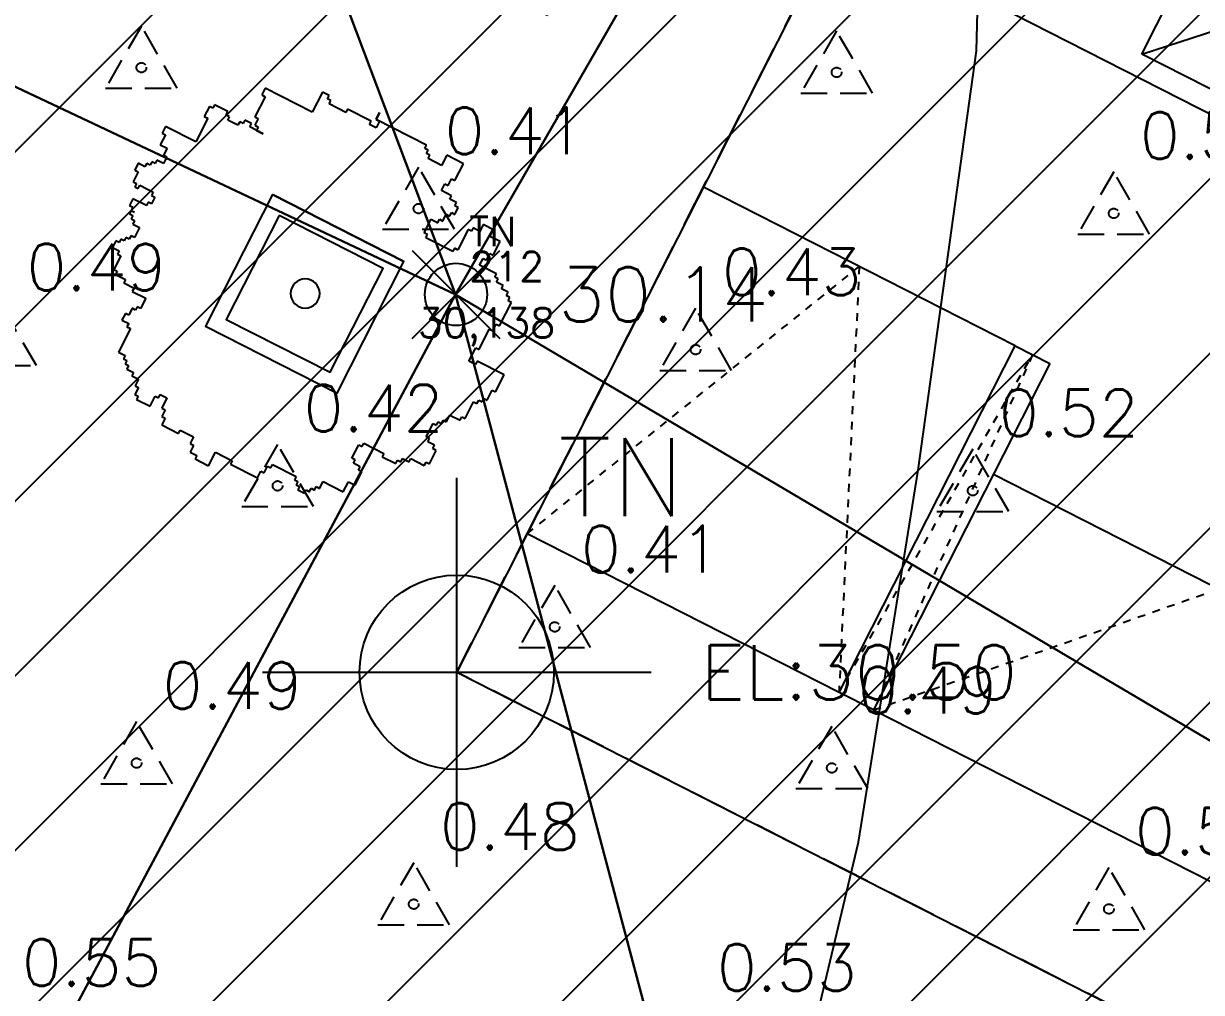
# Model space of a CAD drawing. Header units: metres. Extents: x 543100 to 543604, y 9574012 to 9574398.
# Drawn here: x 543264.88 to 543280.03, y 9574252.52 to 9574264.98 of the extents above; entities that cross this region are included whole.
import ezdxf

# ---------------------------------------------------------------- set-up
doc = ezdxf.new("R2010")
doc.units = ezdxf.units.M
doc.header["$LTSCALE"] = 0.1
for name, pattern in [('ACAD_ISO07W100', [3, 0, -3]), ('CONTINUO', [0]), ('DASHED2', [9.524999999999999, 6.35, -3.175]), ('HIDDEN', [9.524999999999999, 6.35, -3.175])]:
    doc.linetypes.add(name, pattern=pattern)
for name, color, linetype in [('#C_TOPO_TEXT', 7, 'Continuous'), ('#PROJ_PLATOS', 2, 'HIDDEN'), ('_TN', 2, 'CONTINUO'), ('C-TOPO-TEXT', 7, 'Continuous'), ('CurvasTG', 7, 'CONTINUO'), ('HACHURA', 1, 'Continuous'), ('IMPL_CANTEIRO', 8, 'Continuous'), ('IMPL_EQUIPAMENTOS', 8, 'Continuous'), ('IMPL_VEGETAÇÃO', 8, 'Continuous'), ('IMPL_ÁRVORES', 8, 'Continuous'), ('IMPLANTAÇÃO', 1, 'Continuous'), ('MalhaTriTG', 7, 'CONTINUO'), ('PROJ_PLATOS', 2, 'DASHED2'), ('PROJ_TERRA_PERFIS', 2, 'Continuous'), ('TOPO_PONTOS', 2, 'Continuous'), ('V-NODE', 1, 'Continuous'), ('V-NODE-TEXT', 1, 'Continuous'), ('XREF_IMPLNTACAO', 2, 'Continuous')]:
    doc.layers.add(name, color=color, linetype=linetype)
doc.layers.get('IMPLANTAÇÃO').off()
doc.styles.add('SIMPLEX', font='simplex', dxfattribs={"height": 0.2})
doc.styles.get("Standard").update_dxf_attribs({"font": 'simplex.shx'})

# ---------------------------------------------------------------- blocks, each defined once
blk = doc.blocks.new('A$C76815E95')
at = {"layer": 'HACHURA'}
h = blk.add_hatch(dxfattribs=at)
h.set_pattern_fill('ANSI31', color=1, scale=0.5, style=0)
h.set_pattern_definition([(45, (-56.71623454557266, -140.2760906778276), (-1.122532015133644, 1.122532015133644), [])])
h.paths.add_polyline_path([(78.50253660278395, -21.53023425675929), (78.1706479433924, -22.02040452882648), (30.00293476006482, -129.1186275184155), (23.85615117452107, -140.2760906778276), (-56.71623454557266, -83.83502537757158), (-56.29154449922498, -82.40403590723872), (-2.601691384217702, 20.28950879722834), (78.41679475666024, -21.48937489651144)])
blk = doc.blocks.new('A$C41BB26E9')
at = {"layer": 'IMPL_EQUIPAMENTOS', "color": 1}
for p, q in [((4.249999070481863, 11.07999982126057), (4.249999070481863, 16.07999982126057)), ((4.249999070481863, 11.07999982126057), (5.749999070481863, 12.57999982126057)), ((7.249999070481863, 11.07999982126057), (4.249999070481863, 11.07999982126057)), ((4.499999070481863, 6.999999821186066), (-9.29518137127161e-07, 6.999999821186066)), ((4.999999070481863, 5.399999821558595), (11.49999907048186, 5.399999821558595)), ((4.499999070481863, 1.999999821186066), (-9.29518137127161e-07, 1.999999821186066)), ((4.999999070481863, 1.999999821186066), (11.49999907048186, 1.999999821186066))]:
    blk.add_line(p, q, dxfattribs=at)
at = {"layer": 'IMPL_EQUIPAMENTOS', "color": 1, "linetype": 'ACAD_ISO07W100', "ltscale": 0.05}
for p, q in [((-9.29518137127161e-07, 1.999999821186066), (2.249999070481863, 6.999999821186066)), ((2.249999070481863, 6.999999821186066), (4.499999070481863, 1.999999821186066)), ((4.499999070481863, 1.999999821186066), (4.749999070481863, 6.999999821186066)), ((4.749999070481863, 6.999999821186066), (4.999999070481863, 1.999999821186066)), ((4.999999070481863, 1.999999821186066), (8.249999070481863, 5.399999821558595))]:
    blk.add_line(p, q, dxfattribs=at)
at = {"layer": 'IMPL_EQUIPAMENTOS', "color": 1}
for points in [[(-9.29518137127161e-07, 25.59999982081354), (-9.29518137127161e-07, 1.999999821186066)], [(-9.29518137127161e-07, 1.999999821186066), (-9.29518137127161e-07, -1.788139343261719e-07), (14.49999907048186, -1.788139343261719e-07), (14.49999907048186, 3.799999821931124)]]:
    blk.add_lwpolyline(points, dxfattribs=at)
blk.add_lwpolyline([(4.999999070481863, 6.999999821186066), (4.999999070481863, 1.999999821186066), (4.499999070481863, 1.999999821186066), (4.499999070481863, 6.999999821186066)], close=True, dxfattribs=at)
blk = doc.blocks.new('Arv-sup')
at = {"layer": 'IMPL_VEGETAÇÃO', "color": 2}
for p, q in [((-0.8806546373597381, 2.060930780092463), (-0.8030544302922191, 2.060930780092463)), ((-0.8806546373597381, 1.71190549425117), (-0.8806546373597381, 2.060930780092463)), ((-0.8030544302922191, 2.060930780092463), (-0.8030544302922191, 2.022150266335885)), ((-0.4538556827279496, 2.060930780092463), (-0.415055821887476, 2.060930780092463)), ((-0.4538556827279496, 2.022150266335885), (-0.4538556827279496, 2.060930780092463)), ((-0.415055821887476, 2.138491807605618), (-0.3374561002065271, 2.138491807605618)), ((-0.415055821887476, 2.060930780092463), (-0.415055821887476, 2.138491807605618)), ((-0.3374561002065271, 2.138491807605618), (-0.3374561002065271, 2.09971129384904)), ((-0.3374561002065271, 2.09971129384904), (-0.2210565176851027, 2.09971129384904)), ((-0.2210565176851027, 2.09971129384904), (-0.2210565176851027, 2.060930780092463)), ((-0.2210565176851027, 2.060930780092463), (-0.1822566568446291, 2.060930780092463)), ((-0.1822566568446291, 2.060930780092463), (-0.1822566568446291, 2.022150266335885)), ((-0.8030544302922191, 2.022150266335885), (-0.6866548477707966, 2.022150266335885)), ((-0.6866548477707966, 2.022150266335885), (-0.6866548477707966, 1.94458890780669)), ((-0.6866548477707966, 1.94458890780669), (-0.6090551260898476, 1.94458890780669)), ((-0.6090551260898476, 1.94458890780669), (-0.6090551260898476, 1.905808394050112)), ((-0.5314554044088986, 1.983369752579293), (-0.492655543568425, 1.983369752579293)), ((-0.5314554044088986, 1.905808394050112), (-0.5314554044088986, 1.983369752579293)), ((-0.492655543568425, 2.022150266335885), (-0.4538556827279496, 2.022150266335885)), ((-0.492655543568425, 1.983369752579293), (-0.492655543568425, 2.022150266335885)), ((-0.2210565176851027, 2.022150266335885), (-0.2210565176851027, 1.86702788029352)), ((-0.1822566568446291, 2.022150266335885), (-0.2210565176851027, 2.022150266335885)), ((-0.06585707432320476, 2.022150266335885), (0.01174264735774422, 2.022150266335885)), ((-0.06585707432320476, 1.86702788029352), (-0.06585707432320476, 2.022150266335885)), ((0.01174264735774422, 2.022150266335885), (0.01174264735774422, 1.983369752579293)), ((0.01174264735774422, 1.983369752579293), (0.05054250819821782, 1.983369752579293)), ((0.01174264735774422, 1.983369752579293), (0.08934236903869142, 1.983369752579293)), ((0.05054250819821782, 1.983369752579293), (0.05054250819821782, 1.94458890780669)), ((0.08934236903869142, 1.983369752579293), (0.08934236903869142, 1.94458890780669)), ((0.08934236903869142, 1.94458890780669), (0.1281422298791668, 1.94458890780669)), ((0.1281422298791668, 1.94458890780669), (0.1281422298791668, 1.905808394050112)), ((0.3609413949220137, 1.94458890780669), (0.3997412557624873, 1.94458890780669)), ((0.3609413949220137, 1.905808394050112), (0.3609413949220137, 1.94458890780669)), ((0.3997412557624873, 1.983369752579293), (0.4773414628300063, 1.983369752579293)), ((0.3997412557624873, 1.94458890780669), (0.3997412557624873, 1.983369752579293)), ((0.4773414628300063, 1.983369752579293), (0.4773414628300063, 1.905808394050112)), ((-0.6090551260898476, 1.905808394050112), (-0.5314554044088986, 1.905808394050112)), ((-0.2210565176851027, 1.86702788029352), (-0.1822566568446291, 1.86702788029352)), ((-0.1822566568446291, 1.86702788029352), (-0.1822566568446291, 1.828247366536942)), ((-0.1822566568446291, 1.828247366536942), (-0.1046569351636801, 1.828247366536942)), ((-0.1046569351636801, 1.86702788029352), (-0.06585707432320476, 1.86702788029352)), ((-0.1046569351636801, 1.828247366536942), (-0.1046569351636801, 1.86702788029352)), ((0.1281422298791668, 1.905808394050112), (0.1669420907196404, 1.905808394050112)), ((0.1669420907196404, 1.905808394050112), (0.1669420907196404, 1.828247366536942)), ((0.1669420907196404, 1.828247366536942), (0.2833416732410647, 1.828247366536942)), ((0.2833416732410647, 1.86702788029352), (0.3221415340815383, 1.86702788029352)), ((0.2833416732410647, 1.828247366536942), (0.2833416732410647, 1.86702788029352)), ((0.3221415340815383, 1.905808394050112), (0.3609413949220137, 1.905808394050112)), ((0.3221415340815383, 1.86702788029352), (0.3221415340815383, 1.905808394050112)), ((0.4773414628300063, 1.905808394050112), (0.5161413236704799, 1.905808394050112)), ((0.5161413236704799, 1.905808394050112), (0.5161413236704799, 1.86702788029352)), ((0.5161413236704799, 1.86702788029352), (0.6713407670323779, 1.86702788029352)), ((0.6713407670323779, 1.86702788029352), (0.6713407670323779, 1.828247366536942)), ((0.6713407670323779, 1.828247366536942), (0.7101406278728533, 1.828247366536942)), ((0.7101406278728533, 1.828247366536942), (0.7101406278728533, 1.71190549425117)), ((-1.307453106604957, 1.71190549425117), (-1.268653245764483, 1.71190549425117)), ((-1.307453106604957, 1.556783108208819), (-1.307453106604957, 1.71190549425117)), ((-1.268653245764483, 1.750686008007747), (-1.152253663243059, 1.750686008007747)), ((-1.268653245764483, 1.71190549425117), (-1.268653245764483, 1.750686008007747)), ((-1.152253663243059, 1.750686008007747), (-1.152253663243059, 1.71190549425117)), ((-1.152253663243059, 1.71190549425117), (-0.8806546373597381, 1.71190549425117)), ((0.7101406278728533, 1.71190549425117), (0.7489404887133269, 1.71190549425117)), ((0.7489404887133269, 1.71190549425117), (0.7489404887133269, 1.595563621965397)), ((0.7489404887133269, 1.595563621965397), (0.7877403495538022, 1.595563621965397)), ((0.7877403495538022, 1.595563621965397), (0.7877403495538022, 1.440441235923046)), ((-1.268653245764483, 1.556783108208819), (-1.307453106604957, 1.556783108208819)), ((-1.268653245764483, 1.518002594452227), (-1.268653245764483, 1.556783108208819)), ((-1.229853384924008, 1.518002594452227), (-1.268653245764483, 1.518002594452227)), ((-1.229853384924008, 1.401660722166454), (-1.229853384924008, 1.518002594452227)), ((0.9041399320752248, 1.479221749679624), (0.9429397929157002, 1.479221749679624)), ((0.9041399320752248, 1.440441235923046), (0.9041399320752248, 1.479221749679624)), ((0.9429397929157002, 1.518002594452227), (1.020539514596647, 1.518002594452227)), ((0.9429397929157002, 1.479221749679624), (0.9429397929157002, 1.518002594452227)), ((1.020539514596647, 1.556783108208819), (1.098139236277596, 1.556783108208819)), ((1.020539514596647, 1.518002594452227), (1.020539514596647, 1.556783108208819)), ((1.098139236277596, 1.556783108208819), (1.098139236277596, 1.479221749679624)), ((1.098139236277596, 1.479221749679624), (1.136939097118072, 1.479221749679624)), ((1.136939097118072, 1.479221749679624), (1.136939097118072, 1.440441235923046)), ((-1.307453106604957, 1.362880208409877), (-1.268653245764483, 1.362880208409877)), ((-1.307453106604957, 1.285318849880682), (-1.307453106604957, 1.362880208409877)), ((-1.268653245764483, 1.401660722166454), (-1.229853384924008, 1.401660722166454)), ((-1.268653245764483, 1.362880208409877), (-1.268653245764483, 1.401660722166454)), ((0.7877403495538022, 1.440441235923046), (0.9041399320752248, 1.440441235923046)), ((1.136939097118072, 1.440441235923046), (1.408538123001392, 1.440441235923046)), ((1.408538123001392, 1.440441235923046), (1.408538123001392, 1.362880208409877)), ((1.408538123001392, 1.362880208409877), (1.447337983841868, 1.362880208409877)), ((1.447337983841868, 1.362880208409877), (1.447337983841868, 1.324099363637274)), ((-1.695451715009701, 0.7811711779970381), (-1.695451715009701, 1.324099363637274)), ((-1.695451715009701, 1.324099363637274), (-1.617851993328753, 1.324099363637274)), ((-1.617851993328753, 1.324099363637274), (-1.617851993328753, 1.285318849880682)), ((-1.617851993328753, 1.285318849880682), (-1.385052828285906, 1.285318849880682)), ((-1.385052828285906, 1.285318849880682), (-1.385052828285906, 1.246538336124104)), ((-1.385052828285906, 1.246538336124104), (-1.307453106604957, 1.246538336124104)), ((-1.268653245764483, 1.285318849880682), (-1.307453106604957, 1.285318849880682)), ((-1.307453106604957, 1.246538336124104), (-1.307453106604957, 1.207757822367526)), ((-1.268653245764483, 1.130196463838331), (-1.268653245764483, 1.285318849880682)), ((1.447337983841868, 1.324099363637274), (1.486137844682341, 1.324099363637274)), ((1.486137844682341, 1.324099363637274), (1.486137844682341, 1.285318849880682)), ((1.486137844682341, 1.285318849880682), (1.524937705522817, 1.285318849880682)), ((1.524937705522817, 1.285318849880682), (1.524937705522817, 1.207757822367526)), ((-1.307453106604957, 1.207757822367526), (-1.268653245764483, 1.207757822367526)), ((-1.268653245764483, 1.207757822367526), (-1.268653245764483, 1.130196463838331)), ((1.524937705522817, 1.207757822367526), (1.56373756636329, 1.207757822367526)), ((1.56373756636329, 1.207757822367526), (1.56373756636329, 1.130196463838331)), ((1.56373756636329, 1.130196463838331), (1.641337288044239, 1.130196463838331)), ((1.641337288044239, 1.130196463838331), (1.641337288044239, 1.091415950081753)), ((1.641337288044239, 1.091415950081753), (1.718937009725188, 1.091415950081753)), ((1.718937009725188, 1.091415950081753), (1.718937009725188, 1.052635436325176)), ((1.718937009725188, 1.052635436325176), (1.757736870565662, 1.052635436325176)), ((1.757736870565662, 1.052635436325176), (1.757736870565662, 0.8975130502828108)), ((1.602537427203764, 0.8587322055102078), (1.602537427203764, 0.7811711779970381)), ((1.641337288044239, 0.8587322055102078), (1.602537427203764, 0.8587322055102078)), ((1.641337288044239, 0.8975130502828108), (1.641337288044239, 0.8587322055102078)), ((1.757736870565662, 0.8975130502828108), (1.641337288044239, 0.8975130502828108)), ((-1.928250880052548, 0.7811711779970381), (-1.695451715009701, 0.7811711779970381)), ((-1.928250880052548, 0.7036101504838825), (-1.928250880052548, 0.7811711779970381)), ((1.602537427203764, 0.7811711779970381), (1.718937009725188, 0.7811711779970381)), ((1.718937009725188, 0.7811711779970381), (1.718937009725188, 0.7423906642404603)), ((1.718937009725188, 0.7423906642404603), (1.796536731406137, 0.7423906642404603)), ((1.796536731406137, 0.7423906642404603), (1.796536731406137, 0.7036101504838825)), ((-1.889451019212073, 0.7036101504838825), (-1.928250880052548, 0.7036101504838825)), ((-1.889451019212073, 0.6648293057112653), (-1.889451019212073, 0.7036101504838825)), ((-1.850651158371599, 0.6648293057112653), (-1.889451019212073, 0.6648293057112653)), ((-1.850651158371599, 0.470926405912337), (-1.850651158371599, 0.6648293057112653)), ((1.796536731406137, 0.7036101504838825), (1.874136938473656, 0.7036101504838825)), ((1.874136938473656, 0.7036101504838825), (1.874136938473656, 0.5097069196689148)), ((1.835337077633181, 0.5097069196689148), (1.835337077633181, 0.3545845336265643)), ((1.874136938473656, 0.5097069196689148), (1.835337077633181, 0.5097069196689148)), ((-1.889451019212073, 0.470926405912337), (-1.850651158371599, 0.470926405912337)), ((-1.889451019212073, 0.1994621475841996), (-1.889451019212073, 0.470926405912337)), ((1.835337077633181, 0.3545845336265643), (1.91293679931413, 0.3545845336265643)), ((1.91293679931413, 0.3545845336265643), (1.91293679931413, 0.3158040198699723)), ((1.91293679931413, 0.3158040198699723), (1.990536520995079, 0.3158040198699723)), ((1.990536520995079, 0.3158040198699723), (1.990536520995079, 0.2382429923568168)), ((-2.005850601733496, 0.1606816338276218), (-1.928250880052548, 0.1606816338276218)), ((-1.928250880052548, 0.1606816338276218), (-2.005850601733496, 0.1606816338276218)), ((-1.928250880052548, 0.1606816338276218), (-1.928250880052548, 0.121901120071044)), ((-1.928250880052548, -0.4210273965852167), (-1.928250880052548, 0.1606816338276218)), ((-1.928250880052548, 0.121901120071044), (-1.850651158371599, 0.121901120071044)), ((-1.850651158371599, 0.1994621475841996), (-1.889451019212073, 0.1994621475841996)), ((-1.850651158371599, 0.121901120071044), (-1.850651158371599, 0.1994621475841996)), ((1.990536520995079, 0.2382429923568168), (2.029336381835552, 0.2382429923568168)), ((2.029336381835552, 0.2382429923568168), (2.029336381835552, 0.08312060631445206)), ((1.874136938473656, 0.08312060631445206), (1.874136938473656, -0.1107826245005015)), ((2.029336381835552, 0.08312060631445206), (1.874136938473656, 0.08312060631445206)), ((1.874136938473656, -0.1107826245005015), (1.91293679931413, -0.1107826245005015)), ((1.91293679931413, -0.1107826245005015), (1.91293679931413, -0.4210273965852167)), ((-1.889451019212073, -0.4210273965852167), (-1.928250880052548, -0.4210273965852167)), ((-1.889451019212073, -0.4598079103417945), (-1.889451019212073, -0.4210273965852167)), ((-1.850651158371599, -0.4598079103417945), (-1.889451019212073, -0.4598079103417945)), ((-1.850651158371599, -0.4985884240983864), (-1.850651158371599, -0.4598079103417945)), ((1.757736870565662, -0.4598079103417945), (1.757736870565662, -0.4985884240983864)), ((1.835337077633181, -0.4598079103417945), (1.757736870565662, -0.4598079103417945)), ((1.835337077633181, -0.4210273965852167), (1.835337077633181, -0.4598079103417945)), ((1.91293679931413, -0.4210273965852167), (1.835337077633181, -0.4210273965852167)), ((-1.811851297531124, -0.4985884240983864), (-1.850651158371599, -0.4985884240983864)), ((-1.811851297531124, -0.653710810140737), (-1.811851297531124, -0.4985884240983864)), ((1.718937009725188, -0.4985884240983864), (1.718937009725188, -0.7700526824265097)), ((1.757736870565662, -0.4985884240983864), (1.718937009725188, -0.4985884240983864)), ((-1.928250880052548, -0.653710810140737), (-1.811851297531124, -0.653710810140737)), ((-1.928250880052548, -0.8476137099396652), (-1.928250880052548, -0.653710810140737)), ((-1.734251575850176, -0.8476137099396652), (-1.928250880052548, -0.8476137099396652)), ((-1.734251575850176, -0.8088331961830875), (-1.734251575850176, -0.8476137099396652)), ((-1.656651854169227, -0.8088331961830875), (-1.734251575850176, -0.8088331961830875)), ((-1.656651854169227, -0.7700526824265097), (-1.656651854169227, -0.8088331961830875)), ((-1.579052132488278, -0.7700526824265097), (-1.656651854169227, -0.7700526824265097)), ((-1.579052132488278, -0.8863942236962572), (-1.579052132488278, -0.7700526824265097)), ((-1.268653245764483, -0.8088331961830875), (-1.268653245764483, -0.8863942236962572)), ((-1.113453802402585, -0.8088331961830875), (-1.268653245764483, -0.8088331961830875)), ((-1.113453802402585, -0.8476137099396652), (-1.113453802402585, -0.8088331961830875)), ((-1.07465394156211, -0.8476137099396652), (-1.113453802402585, -0.8476137099396652)), ((-1.07465394156211, -1.15785848202438), (-1.07465394156211, -0.8476137099396652)), ((1.718937009725188, -0.7700526824265097), (1.757736870565662, -0.7700526824265097)), ((1.757736870565662, -0.7700526824265097), (1.757736870565662, -0.8088331961830875)), ((1.757736870565662, -0.8088331961830875), (1.796536731406137, -0.8088331961830875)), ((1.796536731406137, -0.8088331961830875), (1.796536731406137, -0.8476137099396652)), ((1.796536731406137, -0.8476137099396652), (1.835337077633181, -0.8476137099396652)), ((1.835337077633181, -0.8476137099396652), (1.835337077633181, -0.9251750684688602)), ((-1.540252271647804, -0.8863942236962572), (-1.579052132488278, -0.8863942236962572)), ((-1.540252271647804, -0.963955582225438), (-1.540252271647804, -0.8863942236962572)), ((-1.501452410807329, -0.963955582225438), (-1.540252271647804, -0.963955582225438)), ((-1.501452410807329, -1.00273609598203), (-1.501452410807329, -0.963955582225438)), ((-1.42385268912638, -0.963955582225438), (-1.42385268912638, -1.00273609598203)), ((-1.385052828285906, -0.963955582225438), (-1.42385268912638, -0.963955582225438)), ((-1.385052828285906, -0.9251750684688602), (-1.385052828285906, -0.963955582225438)), ((-1.307453106604957, -0.9251750684688602), (-1.385052828285906, -0.9251750684688602)), ((-1.307453106604957, -0.8863942236962572), (-1.307453106604957, -0.9251750684688602)), ((-1.268653245764483, -0.8863942236962572), (-1.307453106604957, -0.8863942236962572)), ((1.757736870565662, -0.963955582225438), (1.757736870565662, -1.00273609598203)), ((1.796536731406137, -0.963955582225438), (1.757736870565662, -0.963955582225438)), ((1.796536731406137, -0.9251750684688602), (1.796536731406137, -0.963955582225438)), ((1.835337077633181, -0.9251750684688602), (1.796536731406137, -0.9251750684688602)), ((-1.42385268912638, -1.00273609598203), (-1.501452410807329, -1.00273609598203)), ((1.641337288044239, -1.041516609738608), (1.641337288044239, -1.274200354310153)), ((1.718937009725188, -1.041516609738608), (1.641337288044239, -1.041516609738608)), ((1.718937009725188, -1.00273609598203), (1.718937009725188, -1.041516609738608)), ((1.757736870565662, -1.00273609598203), (1.718937009725188, -1.00273609598203)), ((-1.346252967445432, -1.196638995780958), (-1.113453802402585, -1.196638995780958)), ((-1.346252967445432, -1.235419840553575), (-1.346252967445432, -1.196638995780958)), ((-1.113453802402585, -1.15785848202438), (-1.07465394156211, -1.15785848202438)), ((-1.113453802402585, -1.196638995780958), (-1.113453802402585, -1.15785848202438)), ((-1.113453802402585, -1.15785848202438), (-1.113453802402585, -1.196638995780958)), ((-1.113453802402585, -1.196638995780958), (-1.113453802402585, -1.15785848202438)), ((1.29213854047997, -1.196638995780958), (1.136939097118072, -1.196638995780958)), ((1.136939097118072, -1.196638995780958), (1.136939097118072, -1.235419840553575)), ((1.29213854047997, -1.235419840553575), (1.29213854047997, -1.196638995780958)), ((-1.462652549966855, -1.312980868066731), (-1.385052828285906, -1.312980868066731)), ((-1.462652549966855, -1.429322740352504), (-1.462652549966855, -1.312980868066731)), ((-1.385052828285906, -1.235419840553575), (-1.346252967445432, -1.235419840553575)), ((-1.385052828285906, -1.312980868066731), (-1.385052828285906, -1.235419840553575)), ((1.098139236277596, -1.235419840553575), (1.098139236277596, -1.468103254109096)), ((1.136939097118072, -1.235419840553575), (1.098139236277596, -1.235419840553575)), ((1.330938401320443, -1.235419840553575), (1.29213854047997, -1.235419840553575)), ((1.330938401320443, -1.312980868066731), (1.330938401320443, -1.235419840553575)), ((1.369738262160919, -1.312980868066731), (1.330938401320443, -1.312980868066731)), ((1.369738262160919, -1.351761381823323), (1.369738262160919, -1.312980868066731)), ((1.524937705522817, -1.274200354310153), (1.524937705522817, -1.351761381823323)), ((1.641337288044239, -1.274200354310153), (1.524937705522817, -1.274200354310153)), ((-1.385052828285906, -1.429322740352504), (-1.462652549966855, -1.429322740352504)), ((-1.385052828285906, -1.545664612638276), (-1.385052828285906, -1.429322740352504)), ((1.524937705522817, -1.351761381823323), (1.369738262160919, -1.351761381823323)), ((-1.229853384924008, -1.545664612638276), (-1.385052828285906, -1.545664612638276)), ((-1.229853384924008, -1.506883767865673), (-1.229853384924008, -1.545664612638276)), ((-1.152253663243059, -1.506883767865673), (-1.229853384924008, -1.506883767865673)), ((-1.152253663243059, -1.468103254109096), (-1.152253663243059, -1.506883767865673)), ((-1.07465394156211, -1.468103254109096), (-1.152253663243059, -1.468103254109096)), ((-1.07465394156211, -1.662006153908024), (-1.07465394156211, -1.468103254109096)), ((1.098139236277596, -1.468103254109096), (1.136939097118072, -1.468103254109096)), ((1.136939097118072, -1.468103254109096), (1.136939097118072, -1.623225640151446)), ((-1.035854080721636, -1.662006153908024), (-1.07465394156211, -1.662006153908024)), ((-1.035854080721636, -1.700786998680641), (-1.035854080721636, -1.662006153908024)), ((1.059339375437123, -1.662006153908024), (1.059339375437123, -1.739567512437219)), ((1.098139236277596, -1.662006153908024), (1.059339375437123, -1.662006153908024)), ((1.098139236277596, -1.623225640151446), (1.098139236277596, -1.662006153908024)), ((1.136939097118072, -1.623225640151446), (1.098139236277596, -1.623225640151446)), ((-0.9970542198811607, -1.700786998680641), (-1.035854080721636, -1.700786998680641)), ((-0.9970542198811607, -1.778348026193797), (-0.9970542198811607, -1.700786998680641)), ((-0.9582543590406871, -1.778348026193797), (-0.9970542198811607, -1.778348026193797)), ((-0.9582543590406871, -1.855909053706966), (-0.9582543590406871, -1.778348026193797)), ((-0.1434567960041537, -1.817128539950389), (-0.2986562393660517, -1.817128539950389)), ((-0.2986562393660517, -1.817128539950389), (-0.2986562393660517, -1.855909053706966)), ((-0.1434567960041537, -1.894689898479569), (-0.1434567960041537, -1.817128539950389)), ((0.5549411845109553, -1.817128539950389), (0.5549411845109553, -1.855909053706966)), ((0.5937410453514289, -1.817128539950389), (0.5549411845109553, -1.817128539950389)), ((0.5937410453514289, -1.778348026193797), (0.5937410453514289, -1.817128539950389)), ((0.7489404887133269, -1.778348026193797), (0.5937410453514289, -1.778348026193797)), ((0.7489404887133269, -1.817128539950389), (0.7489404887133269, -1.778348026193797)), ((0.7877403495538022, -1.817128539950389), (0.7489404887133269, -1.817128539950389)), ((0.7877403495538022, -1.894689898479569), (0.7877403495538022, -1.817128539950389)), ((1.020539514596647, -1.739567512437219), (1.020539514596647, -1.894689898479569)), ((1.059339375437123, -1.739567512437219), (1.020539514596647, -1.739567512437219)), ((-0.9194544982002117, -1.855909053706966), (-0.9582543590406871, -1.855909053706966)), ((-0.9194544982002117, -1.894689898479569), (-0.9194544982002117, -1.855909053706966)), ((-0.8806546373597381, -1.894689898479569), (-0.9194544982002117, -1.894689898479569)), ((-0.8806546373597381, -1.933470412236161), (-0.8806546373597381, -1.894689898479569)), ((-0.6090551260898476, -1.933470412236161), (-0.8806546373597381, -1.933470412236161)), ((-0.6090551260898476, -1.894689898479569), (-0.6090551260898476, -1.933470412236161)), ((-0.5314554044088986, -1.894689898479569), (-0.6090551260898476, -1.894689898479569)), ((-0.5314554044088986, -1.855909053706966), (-0.5314554044088986, -1.894689898479569)), ((-0.2986562393660517, -1.855909053706966), (-0.5314554044088986, -1.855909053706966)), ((-0.1822566568446291, -2.204934670564285), (-0.1822566568446291, -1.894689898479569)), ((-0.1822566568446291, -1.894689898479569), (-0.1434567960041537, -1.894689898479569)), ((0.4385411166029627, -1.894689898479569), (0.4385411166029627, -2.011031439749317)), ((0.5161413236704799, -1.894689898479569), (0.4385411166029627, -1.894689898479569)), ((0.5161413236704799, -1.855909053706966), (0.5161413236704799, -1.894689898479569)), ((0.5549411845109553, -1.855909053706966), (0.5161413236704799, -1.855909053706966)), ((0.8265402103942758, -1.894689898479569), (0.7877403495538022, -1.894689898479569)), ((0.8265402103942758, -1.933470412236161), (0.8265402103942758, -1.894689898479569)), ((0.9817396537561738, -1.933470412236161), (0.8265402103942758, -1.933470412236161)), ((0.9817396537561738, -1.894689898479569), (0.9817396537561738, -1.933470412236161)), ((1.020539514596647, -1.894689898479569), (0.9817396537561738, -1.894689898479569)), ((0.2057419515601158, -2.049812284521934), (0.2057419515601158, -2.088592798278512)), ((0.3997412557624873, -2.049812284521934), (0.2057419515601158, -2.049812284521934)), ((0.3997412557624873, -2.011031439749317), (0.3997412557624873, -2.049812284521934)), ((0.4385411166029627, -2.011031439749317), (0.3997412557624873, -2.011031439749317)), ((0.01174264735774422, -2.166153825791667), (0.01174264735774422, -2.204934670564285)), ((0.1281422298791668, -2.166153825791667), (0.01174264735774422, -2.166153825791667)), ((0.1281422298791668, -2.12737331203509), (0.1281422298791668, -2.166153825791667)), ((0.1669420907196404, -2.12737331203509), (0.1281422298791668, -2.12737331203509)), ((0.1669420907196404, -2.088592798278512), (0.1669420907196404, -2.12737331203509)), ((0.2057419515601158, -2.088592798278512), (0.1669420907196404, -2.088592798278512)), ((0.01174264735774422, -2.204934670564285), (-0.1822566568446291, -2.204934670564285))]:
    blk.add_line(p, q, dxfattribs=at)
blk.add_circle((0, 1.4210854715202e-14), 0.15, dxfattribs=at)
blk = doc.blocks.new('A$C00972E22')
at = {"layer": 'CurvasTG', "color": 1, "linetype": 'CONTINUO', "elevation": 30, "flags": 128}
blk.add_lwpolyline([(117.6496154170018, 142.5013180673122), (117.1979269015137, 143.169891949743), (115.7550252701622, 145.958679696545), (113.7834626680706, 149.3776925038546), (111.437512968434, 152.7074728477746), (108.9504651210736, 155.4211292900145), (106.8716683720704, 157.7620346993208), (105.8294870436657, 160.1661280356348), (106.189208481228, 162.9785066470504), (107.263812127756, 166.180901478976), (108.1032004470471, 169.6642018649727), (107.9720095691737, 173.3687920253724), (106.9938102785964, 177.433035697788), (105.5069070223253, 182.0447915047407), (103.7322442375589, 187.1890072766691), (101.4213262971025, 192.0389877185225), (98.20829756720923, 195.5651267524809), (93.93462908337824, 197.0537440553308), (89.27109858044423, 197.0548623409122), (85.09581046341918, 196.4344300907105), (82.0777287746314, 195.9360287487507), (80.04925609263591, 195.8137716539204), (78.6336546333041, 196.1994051150978), (77.52681821142323, 197.1498493608087), (76.7151670709718, 198.4227202516049), (76.25775305717252, 199.7008075658232), (76.18752785702236, 200.7351137567312), (76.43304253346287, 201.5494919605553), (76.89674799353816, 202.2360079959035), (77.59842109703459, 202.8554633725435), (79.02714251098223, 203.3436023928225), (81.789318861207, 203.6049050465226), (86.17230275156908, 203.5837286189198), (91.18723071482964, 203.3839395139366), (95.52618526597507, 203.1492814272642), (98.28503022086807, 203.0160595607013), (100.1747546067927, 203.0908251181245), (102.3101287472527, 203.472690820694), (105.4366890944075, 204.2740408424288), (108.8230365931522, 205.6603452097625), (111.3685383147094, 207.8103454131633), (112.3365886870306, 210.817917149514), (112.4466915691737, 214.4374729692936), (112.782378180651, 218.3385596238077), (114.1726569661405, 222.1797029022127), (116.4284452672582, 225.5753447171301), (119.1061376573052, 228.1289060059935), (121.8627777283546, 229.6116444636136), (124.7580051745754, 230.4661647919565), (127.9521087070461, 231.3029084373266), (131.4774916477036, 232.5620890781283), (134.8550157512072, 234.003009237349), (137.477657377487, 235.2147436663508), (138.9152249449398, 235.8904163744301), (139.4448551016394, 236.1393484212458), (139.5205165517982, 236.1749101448804)], dxfattribs=at)
at = {"layer": 'IMPL_CANTEIRO'}
blk.add_line((96.49588275898714, 181.4364821948111), (98.39588275749702, 181.4364821948111), dxfattribs=at)
for points in [[(96.49588275898714, 181.4364821948111), (96.49588275898714, 179.5364821944386), (98.39588275749702, 179.5364821944386), (98.39588275749702, 181.4364821948111)], [(96.69588275824208, 181.2364821936935), (96.69588275824208, 179.7364821936935), (98.19588275824208, 179.7364821936935), (98.19588275824208, 181.2364821936935)]]:
    blk.add_lwpolyline(points, close=True, dxfattribs=at)
at = {"layer": 'IMPL_EQUIPAMENTOS'}
blk.add_blockref('A$C41BB26E9', (101.3958836876554, 177.0364823732525), dxfattribs=at)
at = {"layer": 'IMPL_ÁRVORES', "xscale": -1.25, "yscale": 1.25, "zscale": 1.25, "rotation": 90}
for p in [(97.44948739383835, 187.3935606330633), (97.44948739383835, 180.4935606345534)]:
    blk.add_blockref('Arv-sup', p, dxfattribs=at)
blk = doc.blocks.new('Base_Implantacao')
at = {"layer": 'IMPLANTAÇÃO', "rotation": 333.0393706475627}
blk.add_blockref('A$C00972E22', (543099.8097354489, 9574144.815856133), dxfattribs=at)
at = {"layer": 'MalhaTriTG', "color": 132}
mesh = blk.add_polyface(dxfattribs=at)
corners = [(543270.435, 9574261.497, 30.138), (543277.509, 9574234.871, 29.901), (543286.193, 9574252.186, 29.755), (543280.398, 9574278.781, 29.983), (543289.088, 9574294.733, 30.178), (543296.872, 9574272.278, 29.953), (543260.488, 9574287.844, 29.96), (543271.924, 9574304.366, 30.172), (543303.447, 9574285.488, 29.878), (543336.058, 9574334.73, 30.461), (543279.99, 9574308.59, 30.798), (543254.233, 9574321.821, 30.714), (543299.762, 9574345.72, 30.532), (543267.489, 9574362.43, 30.657), (543351.719, 9574309.19, 30.291), (543350.095, 9574319.461, 30.113), (543307.363, 9574349.629, 30.604), (543357.825, 9574312.83, 30.206), (543337.133, 9574336.573, 30.477), (543307.771, 9574351.726, 30.631), (543276.872, 9574367.935, 30.831), (543357.686, 9574325.98, 30.362), (543276.126, 9574365.882, 30.792), (543257.017, 9574378.285, 30.88), (543390.416, 9574309.114, 30.68), (543366.894, 9574308.02, 30.237), (543367.47, 9574300.642, 30.159), (543361.131, 9574324.139, 30.293), (543358.853, 9574322.863, 30.332), (543360.991, 9574321.906, 30.245), (543361.751, 9574323.487, 30.307), (543361.151, 9574324.144, 30.285), (543361.697, 9574322.484, 30.274)]
mesh.append_faces([[corners[k] for k in face] for face in [(0, 1, 2), (0, 2, 3), (4, 3, 5), (5, 3, 2), (6, 3, 7), (4, 5, 8), (8, 9, 4), (3, 6, 0), (4, 7, 3), (7, 4, 10), (11, 7, 10), (12, 11, 10), (12, 13, 11), (4, 12, 10), (9, 14, 15), (9, 16, 12), (15, 14, 17), (9, 15, 18), (16, 18, 19), (18, 16, 9), (19, 18, 20), (16, 19, 12), (15, 21, 18), (4, 9, 12), (9, 8, 14), (20, 12, 19), (13, 22, 20), (22, 13, 12), (20, 22, 12), (23, 20, 24), (20, 18, 21), (25, 17, 14), (8, 26, 14), (27, 28, 29), (28, 17, 29), (30, 27, 29), (21, 27, 31), (27, 21, 28), (30, 31, 27), (30, 29, 32), (21, 15, 28), (24, 20, 21), (28, 15, 17)]], dxfattribs={"color": 132})
mesh = blk.add_polyface(dxfattribs=at)
corners = [(543171.354, 9574251.993, 31.713), (543171.446, 9574245.35, 31.562), (543174.643, 9574250.343, 31.617), (543177.486, 9574251.493, 31.583), (543176.945, 9574251.63, 31.885), (543181.596, 9574259.408, 31.511), (543185.749, 9574267.493, 31.344), (543187.66, 9574251.739, 31.282), (543167.995, 9574247.104, 31.561), (543167.97, 9574247.095, 31.529), (543196.349, 9574252.1, 31.162), (543195.063, 9574265.953, 31.204), (543195.272, 9574266.43, 31.205), (543200.055, 9574258.953, 31), (543193.607, 9574282.384, 31.298), (543198.328, 9574272.347, 31.094), (543205.574, 9574256.078, 30.667), (543204.251, 9574268.12, 30.896), (543200.318, 9574249.958, 30.749), (543201.775, 9574278.74, 31.049), (543219.876, 9574286.567, 30.533), (543210.265, 9574288.67, 31.209), (543221.894, 9574259.531, 30.495), (543209.413, 9574244.793, 30.556), (543240.585, 9574250.291, 30.176), (543233.957, 9574278.918, 30.446), (543223.881, 9574236.865, 30.379), (543216.703, 9574288.465, 31.154), (543227.396, 9574302.372, 30.53), (543243.115, 9574295.416, 30.237), (543251.291, 9574270.529, 30.114), (543259.882, 9574241.736, 30.032), (543260.488, 9574287.844, 29.96), (543270.435, 9574261.497, 30.138)]
mesh.append_faces([[corners[k] for k in face] for face in [(0, 1, 2), (2, 3, 4), (0, 4, 5), (4, 0, 2), (5, 4, 3), (0, 5, 6), (3, 7, 5), (8, 0, 9), (7, 10, 11), (12, 11, 13), (11, 6, 5), (14, 6, 15), (12, 6, 11), (15, 6, 12), (6, 14, 0), (11, 10, 13), (11, 5, 7), (16, 17, 13), (17, 12, 13), (18, 16, 13), (15, 17, 19), (15, 12, 17), (20, 19, 17), (21, 14, 19), (13, 10, 18), (17, 22, 20), (22, 16, 23), (24, 25, 22), (22, 17, 16), (24, 22, 26), (23, 16, 18), (25, 20, 22), (21, 20, 27), (20, 21, 19), (20, 25, 28), (29, 28, 25), (19, 14, 15), (25, 24, 30), (29, 25, 30), (24, 31, 30), (29, 30, 32), (33, 30, 31), (33, 32, 30)]], dxfattribs={"color": 132})
mesh = blk.add_polyface(dxfattribs=at)
corners = [(543176.729, 9574192.765, 30.868), (543180.502, 9574198.731, 30.876), (543167.061, 9574201.461, 31.347), (543165.999, 9574209.837, 31.42), (543180.461, 9574218.809, 31.176), (543198.271, 9574209.736, 30.556), (543183.119, 9574217.394, 30.998), (543196.284, 9574190.719, 30.635), (543214.869, 9574201.169, 30.374), (543202.877, 9574228.947, 30.531), (543218.951, 9574222.118, 30.361), (543234.05, 9574215.321, 30.261), (543230.544, 9574191.565, 30.227), (543174.98, 9574227.004, 31.33), (543184.667, 9574238.023, 31.282), (543171.161, 9574219.715, 31.378), (543196.349, 9574252.1, 31.162), (543200.318, 9574249.958, 30.749), (543180.842, 9574238.534, 31.317), (543172.773, 9574242.281, 31.61), (543181.592, 9574239.297, 31.451), (543177.486, 9574251.493, 31.583), (543187.66, 9574251.739, 31.282), (543174.643, 9574250.343, 31.617), (543209.413, 9574244.793, 30.556), (543223.881, 9574236.865, 30.379), (543238.336, 9574229.355, 30.188), (543221.894, 9574259.531, 30.495), (543253.212, 9574224.513, 30.191), (543259.882, 9574241.736, 30.032), (543240.585, 9574250.291, 30.176), (543248.6, 9574210.1, 30.139), (543261.591, 9574204.385, 30.088), (543248.316, 9574182.248, 30.087), (543269.51, 9574216.865, 29.996), (543277.509, 9574234.871, 29.901), (543270.435, 9574261.497, 30.138)]
mesh.append_faces([[corners[k] for k in face] for face in [(0, 1, 2), (3, 1, 4), (1, 5, 6), (1, 7, 5), (8, 5, 7), (6, 5, 9), (10, 8, 11), (5, 8, 10), (12, 11, 8), (4, 1, 6), (13, 4, 14), (4, 13, 15), (16, 14, 17), (13, 14, 18), (19, 18, 20), (18, 19, 13), (20, 18, 14), (19, 20, 21), (22, 20, 14), (19, 21, 23), (20, 22, 21), (14, 16, 22), (4, 6, 14), (9, 17, 14), (17, 9, 24), (9, 25, 24), (25, 9, 10), (26, 25, 10), (24, 25, 27), (6, 9, 14), (5, 10, 9), (26, 11, 28), (26, 29, 30), (25, 26, 30), (31, 11, 12), (32, 28, 31), (28, 29, 26), (11, 31, 28), (31, 33, 32), (28, 32, 34), (34, 35, 28), (29, 28, 35), (36, 29, 35), (11, 26, 10)]], dxfattribs={"color": 132})
blk = doc.blocks.new('*U46', base_point=(543270.44, 9574261.5, 30.138))
at = {"layer": 'V-NODE', "lineweight": -2}
for p, q in [((543269.874314575, 9574260.934314575, 30.138), (543271.0056854249, 9574262.065685425, 30.138)), ((543269.874314575, 9574262.065685425, 30.138), (543271.0056854249, 9574260.934314575, 30.138))]:
    blk.add_line(p, q, dxfattribs=at)
blk.add_circle((543270.44, 9574261.5, 30.138), 0.4, dxfattribs=at)
at = {"layer": 'V-NODE-TEXT', "linetype": 'ByBlock'}
for s, insert, char_height, attachment_point in [('30.14', (543271.7556854249, 9574261.5), 0.7, 4), ('TN', (543271.7556854249, 9574259.65), 1, 1)]:
    blk.add_mtext(s, dxfattribs=dict(at, insert=insert, char_height=char_height, attachment_point=attachment_point))
blk = doc.blocks.new('STA')
blk.add_lwpolyline([(0, 0.9999999999999964), (-0.8660254037844339, -0.5000000000000036), (0.8660254037844339, -0.5000000000000036)], close=True)
blk.add_circle((0, 0), 0.1181215260333346)
blk = doc.blocks.new('SIMB_PONTO')
at = {"color": 0}
blk.add_point((0, 0), dxfattribs=at)
for tag in ['desc:', 'cota:', 'pto:']:
    blk.add_attdef(tag, (0, 0), '', height=1)

msp = doc.modelspace()

# ---------------------------------------------------------------- linework, layer by layer
at = {"layer": '#C_TOPO_TEXT', "color": 7, "linetype": 'Continuous', "lineweight": -3}
for p, q in [((543270.450216148, 9574254.141060937, 30.5), (543270.450216148, 9574259.141060937, 30.5)), ((543267.950216148, 9574256.641060937, 30.5), (543272.950216148, 9574256.641060937, 30.5))]:
    msp.add_line(p, q, dxfattribs=at)
msp.add_circle((543270.450216148, 9574256.641060937, 30.5), 1.25, dxfattribs=at)
at = {"layer": '#PROJ_PLATOS', "elevation": 30.5, "flags": 128}
msp.add_lwpolyline([(543283.3743308652, 9574250.067078028), (543270.450216148, 9574256.641060937), (543282.963446104, 9574281.24141517), (543295.8875608193, 9574274.66743226)], close=True, dxfattribs=at)
at = {"layer": 'CurvasTG', "color": 2, "linetype": 'CONTINUO', "elevation": 30, "flags": 128}
for points in [[(543269.2799699021, 9574218.490120953), (543269.180488459, 9574219.29081877), (543269.1587792707, 9574222.430696303), (543268.9515951643, 9574226.371988276), (543268.3702569498, 9574230.40348465), (543267.3838182682, 9574233.949789347), (543266.5922640823, 9574236.978762116), (543266.753312186, 9574239.594076667), (543268.3490094603, 9574241.937711276), (543270.7587191362, 9574244.304862501), (543273.0861335321, 9574247.029031469), (543274.648780901, 9574250.390479445), (543275.6195332353, 9574254.45650827), (543276.3850984626, 9574259.241179919), (543277.1355840714, 9574264.630906744), (543277.274695797, 9574270.001502609), (543276.0095389358, 9574274.601131748), (543272.8752466706, 9574277.865551418), (543268.7190637268, 9574279.980890952), (543264.7162627162, 9574281.32087271), (543261.8002270862, 9574282.244970746), (543259.9367836259, 9574283.055665934), (543258.8498699602, 9574284.041190842), (543258.2942370777, 9574285.390154602), (543258.1478894226, 9574286.89267257), (543258.3196448027, 9574288.239236662), (543258.7259836145, 9574289.192971239), (543259.3140366074, 9574289.807530425), (543260.0385971201, 9574290.209200794), (543260.9448587045, 9574290.443209443), (543262.4396157678, 9574290.230545614), (543265.0200629316, 9574289.21113907), (543268.9170956294, 9574287.205115048), (543273.2964125443, 9574284.753380658), (543277.057413172, 9574282.577038476), (543279.4560222084, 9574281.207495397), (543281.1742651525, 9574280.41737558), (543283.2506927039, 9574279.789607503), (543286.4007676524, 9574279.086351305), (543290.04760115, 9574278.786693789), (543293.2912164388, 9574279.54895342), (543295.5176247031, 9574281.790764187), (543297.2567888974, 9574284.967022186), (543299.3246599188, 9574288.291939031), (543302.3053311972, 9574291.085298212), (543305.8554662978, 9574293.089170704), (543309.3998713195, 9574294.151199346), (543312.5291561895, 9574294.22299088), (543315.4971461495, 9574293.672007626), (543318.7234702698, 9574292.969675811), (543322.4365934775, 9574292.493674964), (543326.1003241277, 9574292.246697836), (543328.9873064318, 9574292.137690492), (543330.5749719071, 9574292.088168213), (543331.1599012926, 9574292.06992316), (543331.2434626335, 9574292.067316726)], [(543269.2799698897, 9574218.490120957), (543269.1804884465, 9574219.290818773), (543269.1587792583, 9574222.430696307), (543268.9515951518, 9574226.37198828), (543268.3702569373, 9574230.403484654), (543267.3838182557, 9574233.94978935), (543266.5922640698, 9574236.97876212), (543266.7533121735, 9574239.59407667), (543268.3490094478, 9574241.93771128), (543270.7587191238, 9574244.304862505), (543273.0861335197, 9574247.029031472), (543274.6487808885, 9574250.39047945), (543275.6195332229, 9574254.456508273), (543276.3850984501, 9574259.241179923), (543277.1355840589, 9574264.630906748), (543277.2746957846, 9574270.001502613), (543276.0095389234, 9574274.601131752), (543272.8752466581, 9574277.865551421), (543268.7190637144, 9574279.980890956), (543264.7162627038, 9574281.320872713), (543261.8002270737, 9574282.24497075), (543259.9367836134, 9574283.055665938), (543258.8498699478, 9574284.041190846), (543258.2942370652, 9574285.390154606), (543258.1478894101, 9574286.892672574), (543258.3196447903, 9574288.239236666), (543258.725983602, 9574289.192971243), (543259.3140365949, 9574289.80753043), (543260.0385971076, 9574290.209200798), (543260.944858692, 9574290.443209447), (543262.4396157553, 9574290.230545618), (543265.0200629191, 9574289.211139074), (543268.9170956169, 9574287.205115052), (543273.2964125319, 9574284.753380662), (543277.0574131595, 9574282.57703848), (543279.456022196, 9574281.2074954), (543281.1742651401, 9574280.417375583), (543283.2506926914, 9574279.789607506), (543286.40076764, 9574279.086351309), (543290.0476011375, 9574278.786693793), (543293.2912164263, 9574279.548953423), (543295.5176246907, 9574281.79076419), (543297.256788885, 9574284.96702219), (543299.3246599063, 9574288.291939035), (543302.3053311848, 9574291.085298216), (543305.8554662854, 9574293.089170707), (543309.3998713071, 9574294.15119935), (543312.5291561771, 9574294.222990884), (543315.4971461371, 9574293.67200763), (543318.7234702574, 9574292.969675815), (543322.436593465, 9574292.493674967), (543326.1003241153, 9574292.24669784), (543328.9873064193, 9574292.137690496), (543330.5749718946, 9574292.088168217), (543331.1599012802, 9574292.069923164), (543331.243462621, 9574292.06731673)], [(543269.2799699021, 9574218.490120953), (543269.180488459, 9574219.29081877), (543269.1587792707, 9574222.430696303), (543268.9515951643, 9574226.371988276), (543268.3702569498, 9574230.40348465), (543267.3838182682, 9574233.949789347), (543266.5922640823, 9574236.978762116), (543266.753312186, 9574239.594076667), (543268.3490094603, 9574241.937711276), (543270.7587191362, 9574244.304862501), (543273.0861335321, 9574247.029031469), (543274.648780901, 9574250.390479445), (543275.6195332353, 9574254.45650827), (543276.3850984626, 9574259.241179919), (543277.1355840714, 9574264.630906744), (543277.274695797, 9574270.001502609), (543276.0095389358, 9574274.601131748), (543272.8752466706, 9574277.865551418), (543268.7190637268, 9574279.980890952), (543264.7162627162, 9574281.32087271), (543261.8002270862, 9574282.244970746), (543259.9367836259, 9574283.055665934), (543258.8498699602, 9574284.041190842), (543258.2942370777, 9574285.390154602), (543258.1478894226, 9574286.89267257), (543258.3196448027, 9574288.239236662), (543258.7259836145, 9574289.192971239), (543259.3140366074, 9574289.807530425), (543260.0385971201, 9574290.209200794), (543260.9448587045, 9574290.443209443), (543262.4396157678, 9574290.230545614), (543265.0200629316, 9574289.21113907), (543268.9170956294, 9574287.205115048), (543273.2964125443, 9574284.753380658), (543277.057413172, 9574282.577038476), (543279.4560222084, 9574281.207495397), (543281.1742651525, 9574280.41737558), (543283.2506927039, 9574279.789607503), (543286.4007676524, 9574279.086351305), (543290.04760115, 9574278.786693789), (543293.2912164388, 9574279.54895342), (543295.5176247031, 9574281.790764187), (543297.2567888974, 9574284.967022186), (543299.3246599188, 9574288.291939031), (543302.3053311972, 9574291.085298212), (543305.8554662978, 9574293.089170704), (543309.3998713195, 9574294.151199346), (543312.5291561895, 9574294.22299088), (543315.4971461495, 9574293.672007626), (543318.7234702698, 9574292.969675811), (543322.4365934775, 9574292.493674964), (543326.1003241277, 9574292.246697836), (543328.9873064318, 9574292.137690492), (543330.5749719071, 9574292.088168213), (543331.1599012926, 9574292.06992316), (543331.2434626335, 9574292.067316726)]]:
    msp.add_lwpolyline(points, dxfattribs=at)
at = {"layer": 'PROJ_TERRA_PERFIS', "elevation": 31, "flags": 128}
msp.add_lwpolyline([(543205.5864679855, 9574301.745670393), (543326.2333213707, 9574240.377416538)], dxfattribs=at)

# ---------------------------------------------------------------- block references
at = {"layer": '_TN', "color": 3}
ref = msp.add_blockref('SIMB_PONTO', (543270.435, 9574261.497), dxfattribs=at)
ref.add_attrib('PONTO', '212', (543270.6100000001, 9574261.672), dxfattribs={"layer": '0', "color": 1, "height": 0.375, "style": 'SIMPLEX'})
ref.add_attrib('DESC', 'TN', (543270.6100000001, 9574262.122), dxfattribs={"layer": '0', "color": 4, "height": 0.375, "style": 'SIMPLEX'})
ref.add_attrib('COTA', '30,138', (543269.9475000001, 9574260.946999999), dxfattribs={"layer": '0', "color": 2, "height": 0.375, "style": 'SIMPLEX'})
at = {"layer": 'HACHURA', "color": 1}
msp.add_blockref('A$C76815E95', (543230.4314724284, 9574294.974200036, -0.07163635617761699), dxfattribs=at)
at = {"layer": 'PROJ_PLATOS', "color": 2, "linetype": 'Continuous', "lineweight": -3, "xscale": 0.5333333333333333, "yscale": 0.5333333333333333, "zscale": 0.5333333333333333}
for p in [(543266.3930184534, 9574264.41732299, 0.4753634923265658), (543275.3370771902, 9574264.355570957, 0.4626260065479766), (543269.9582915417, 9574262.60381043, 0.4135502272309237), (543278.9023502785, 9574262.542058397, 0.5430614770519192), (543264.5795058933, 9574260.8520499, 0.4943179346080255), (543273.5235646301, 9574260.79029787, 0.4321590425655428), (543268.1447789816, 9574259.03853734, 0.4224125133366203), (543277.0888377184, 9574258.97678531, 0.5168202778047488), (543271.71005207, 9574257.22502478, 0.4099572381305761), (543266.3312664216, 9574255.473264253, 0.4862526502148625), (543275.2753251583, 9574255.41151222, 0.489124317020369), (543269.8965395099, 9574253.659751693, 0.479773461260223), (543278.8405982467, 9574253.59799966, 0.5755407440100612)]:
    msp.add_blockref('STA', p, dxfattribs=at)
at = {"layer": 'TOPO_PONTOS'}
msp.add_blockref('*U46', (543270.44, 9574261.5, 30.138), dxfattribs=at)
at = {"layer": 'XREF_IMPLNTACAO'}
msp.add_blockref('Base_Implantacao', (0, 0), dxfattribs=at)

# ---------------------------------------------------------------- texts
at = {"layer": '#C_TOPO_TEXT', "color": 7, "linetype": 'Continuous', "lineweight": -3, "insert": (543273.585216148, 9574256.641060937), "char_height": 0.7, "attachment_point": 4}
msp.add_mtext('EL:30.50', dxfattribs=at)
at = {"layer": 'C-TOPO-TEXT', "color": 7, "linetype": 'Continuous', "lineweight": -3, "char_height": 0.6, "attachment_point": 4}
for s, insert in [('0.41', (543270.2932915416, 9574263.60381043)), ('0.54', (543279.2373502784, 9574263.542058397)), ('0.49', (543264.9145058932, 9574261.8520499)), ('0.43', (543273.85856463, 9574261.79029787)), ('0.42', (543268.4797789815, 9574260.03853734)), ('0.52', (543277.4238377183, 9574259.97678531)), ('0.41', (543272.0450520699, 9574258.22502478)), ('0.49', (543266.6662664216, 9574256.473264253)), ('0.49', (543275.6103251582, 9574256.41151222)), ('0.48', (543270.2315395098, 9574254.659751693)), ('0.58', (543279.1755982466, 9574254.59799966)), ('0.55', (543264.8527538615, 9574252.907991163)), ('0.53', (543273.7968125981, 9574252.846239133))]:
    msp.add_mtext(s, dxfattribs=dict(at, insert=insert))

# ---------------------------------------------------------------- meshes
at = {"layer": 'MalhaTriTG', "color": 132}
mesh = msp.add_polyface(dxfattribs=at)
corners = [(543270.435, 9574261.497, 30.138), (543277.509, 9574234.871, 29.901), (543286.193, 9574252.186, 29.755), (543280.398, 9574278.781, 29.983), (543289.088, 9574294.733, 30.178), (543296.872, 9574272.278, 29.953), (543260.488, 9574287.844, 29.96), (543271.924, 9574304.366, 30.172), (543303.447, 9574285.488, 29.878), (543336.058, 9574334.73, 30.461), (543279.99, 9574308.59, 30.798), (543254.233, 9574321.821, 30.714), (543299.762, 9574345.72, 30.532), (543267.489, 9574362.43, 30.657), (543351.719, 9574309.19, 30.291), (543350.095, 9574319.461, 30.113), (543307.363, 9574349.629, 30.604), (543357.825, 9574312.83, 30.206), (543337.133, 9574336.573, 30.477), (543307.771, 9574351.726, 30.631), (543276.872, 9574367.935, 30.831), (543357.686, 9574325.98, 30.362), (543276.126, 9574365.882, 30.792), (543257.017, 9574378.285, 30.88), (543390.416, 9574309.114, 30.68), (543366.894, 9574308.02, 30.237), (543367.47, 9574300.642, 30.159), (543361.131, 9574324.139, 30.293), (543358.853, 9574322.863, 30.332), (543360.991, 9574321.906, 30.245), (543361.751, 9574323.487, 30.307), (543361.151, 9574324.144, 30.285), (543361.697, 9574322.484, 30.274)]
mesh.append_faces([[corners[k] for k in face] for face in [(0, 1, 2), (0, 2, 3), (4, 3, 5), (5, 3, 2), (6, 3, 7), (4, 5, 8), (8, 9, 4), (3, 6, 0), (4, 7, 3), (7, 4, 10), (11, 7, 10), (12, 11, 10), (12, 13, 11), (4, 12, 10), (9, 14, 15), (9, 16, 12), (15, 14, 17), (9, 15, 18), (16, 18, 19), (18, 16, 9), (19, 18, 20), (16, 19, 12), (15, 21, 18), (4, 9, 12), (9, 8, 14), (20, 12, 19), (13, 22, 20), (22, 13, 12), (20, 22, 12), (23, 20, 24), (20, 18, 21), (25, 17, 14), (8, 26, 14), (27, 28, 29), (28, 17, 29), (30, 27, 29), (21, 27, 31), (27, 21, 28), (30, 31, 27), (30, 29, 32), (21, 15, 28), (24, 20, 21), (28, 15, 17)]], dxfattribs={"color": 132})
mesh = msp.add_polyface(dxfattribs=at)
corners = [(543171.354, 9574251.993, 31.713), (543171.446, 9574245.35, 31.562), (543174.643, 9574250.343, 31.617), (543177.486, 9574251.493, 31.583), (543176.945, 9574251.63, 31.885), (543181.596, 9574259.408, 31.511), (543185.749, 9574267.493, 31.344), (543187.66, 9574251.739, 31.282), (543167.995, 9574247.104, 31.561), (543167.97, 9574247.095, 31.529), (543196.349, 9574252.1, 31.162), (543195.063, 9574265.953, 31.204), (543195.272, 9574266.43, 31.205), (543200.055, 9574258.953, 31), (543193.607, 9574282.384, 31.298), (543198.328, 9574272.347, 31.094), (543205.574, 9574256.078, 30.667), (543204.251, 9574268.12, 30.896), (543200.318, 9574249.958, 30.749), (543201.775, 9574278.74, 31.049), (543219.876, 9574286.567, 30.533), (543210.265, 9574288.67, 31.209), (543221.894, 9574259.531, 30.495), (543209.413, 9574244.793, 30.556), (543240.585, 9574250.291, 30.176), (543233.957, 9574278.918, 30.446), (543223.881, 9574236.865, 30.379), (543216.703, 9574288.465, 31.154), (543227.396, 9574302.372, 30.53), (543243.115, 9574295.416, 30.237), (543251.291, 9574270.529, 30.114), (543259.882, 9574241.736, 30.032), (543260.488, 9574287.844, 29.96), (543270.435, 9574261.497, 30.138)]
mesh.append_faces([[corners[k] for k in face] for face in [(0, 1, 2), (2, 3, 4), (0, 4, 5), (4, 0, 2), (5, 4, 3), (0, 5, 6), (3, 7, 5), (8, 0, 9), (7, 10, 11), (12, 11, 13), (11, 6, 5), (14, 6, 15), (12, 6, 11), (15, 6, 12), (6, 14, 0), (11, 10, 13), (11, 5, 7), (16, 17, 13), (17, 12, 13), (18, 16, 13), (15, 17, 19), (15, 12, 17), (20, 19, 17), (21, 14, 19), (13, 10, 18), (17, 22, 20), (22, 16, 23), (24, 25, 22), (22, 17, 16), (24, 22, 26), (23, 16, 18), (25, 20, 22), (21, 20, 27), (20, 21, 19), (20, 25, 28), (29, 28, 25), (19, 14, 15), (25, 24, 30), (29, 25, 30), (24, 31, 30), (29, 30, 32), (33, 30, 31), (33, 32, 30)]], dxfattribs={"color": 132})
mesh = msp.add_polyface(dxfattribs=at)
corners = [(543176.729, 9574192.765, 30.868), (543180.502, 9574198.731, 30.876), (543167.061, 9574201.461, 31.347), (543165.999, 9574209.837, 31.42), (543180.461, 9574218.809, 31.176), (543198.271, 9574209.736, 30.556), (543183.119, 9574217.394, 30.998), (543196.284, 9574190.719, 30.635), (543214.869, 9574201.169, 30.374), (543202.877, 9574228.947, 30.531), (543218.951, 9574222.118, 30.361), (543234.05, 9574215.321, 30.261), (543230.544, 9574191.565, 30.227), (543174.98, 9574227.004, 31.33), (543184.667, 9574238.023, 31.282), (543171.161, 9574219.715, 31.378), (543196.349, 9574252.1, 31.162), (543200.318, 9574249.958, 30.749), (543180.842, 9574238.534, 31.317), (543172.773, 9574242.281, 31.61), (543181.592, 9574239.297, 31.451), (543177.486, 9574251.493, 31.583), (543187.66, 9574251.739, 31.282), (543174.643, 9574250.343, 31.617), (543209.413, 9574244.793, 30.556), (543223.881, 9574236.865, 30.379), (543238.336, 9574229.355, 30.188), (543221.894, 9574259.531, 30.495), (543253.212, 9574224.513, 30.191), (543259.882, 9574241.736, 30.032), (543240.585, 9574250.291, 30.176), (543248.6, 9574210.1, 30.139), (543261.591, 9574204.385, 30.088), (543248.316, 9574182.248, 30.087), (543269.51, 9574216.865, 29.996), (543277.509, 9574234.871, 29.901), (543270.435, 9574261.497, 30.138)]
mesh.append_faces([[corners[k] for k in face] for face in [(0, 1, 2), (3, 1, 4), (1, 5, 6), (1, 7, 5), (8, 5, 7), (6, 5, 9), (10, 8, 11), (5, 8, 10), (12, 11, 8), (4, 1, 6), (13, 4, 14), (4, 13, 15), (16, 14, 17), (13, 14, 18), (19, 18, 20), (18, 19, 13), (20, 18, 14), (19, 20, 21), (22, 20, 14), (19, 21, 23), (20, 22, 21), (14, 16, 22), (4, 6, 14), (9, 17, 14), (17, 9, 24), (9, 25, 24), (25, 9, 10), (26, 25, 10), (24, 25, 27), (6, 9, 14), (5, 10, 9), (26, 11, 28), (26, 29, 30), (25, 26, 30), (31, 11, 12), (32, 28, 31), (28, 29, 26), (11, 31, 28), (31, 33, 32), (28, 32, 34), (34, 35, 28), (29, 28, 35), (36, 29, 35), (11, 26, 10)]], dxfattribs={"color": 132})

doc.saveas('drawing.dxf')
